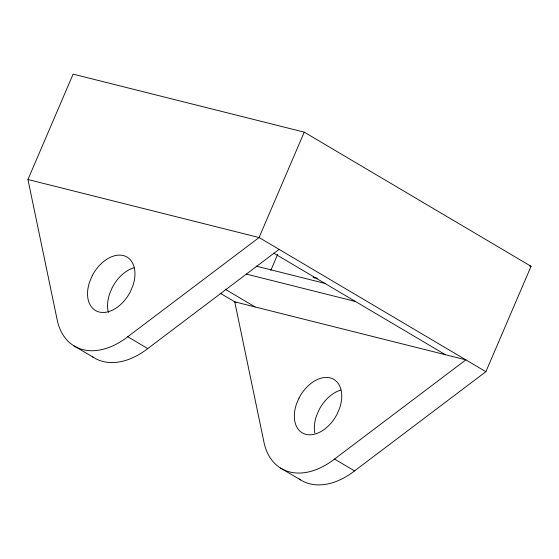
<?xml version="1.0" encoding="UTF-8"?>
<svg xmlns="http://www.w3.org/2000/svg" width="559" height="559" viewBox="0 0 559 559"><rect width="100%" height="100%" fill="white"/><g stroke="black" fill="none" stroke-linecap="round" stroke-linejoin="round"><path stroke-width="0.84" d="M279.095 249.377L147.751 348.585L127.732 336.749A72.418 47.948 -59.4 0 1 56.99 318.986L27.95 179.516L73.117 74.13L304.243 132.155L531.05 266.315L485.883 371.7L354.539 470.909A72.418 47.948 -59.4 0 1 299.156 478.979M304.243 132.155L259.076 237.533L127.732 336.749M270.829 270.353L277.683 254.359M334.527 459.065L465.864 359.856L234.738 301.839L263.778 441.31A72.418 47.948 -59.4 0 0 334.527 459.065L354.539 470.909M529.359 265.888L531.05 266.315M27.95 179.516L259.076 237.533L485.883 371.7M317.281 278.284L313.068 277.229L314.549 278.109M256.253 266.154L325.611 283.567M246.295 274.078L355.419 301.469M273.693 253.122L445.467 354.734M225.123 289.199L255.142 306.954M220.211 293.244L236.219 302.712M73.746 345.735L93.758 357.578M280.534 468.058L300.553 479.901M314.801 433.043A31.038 20.55 -59.4 0 1 316.506 415.819L319.035 409.915A31.038 20.55 -59.4 0 1 340.815 390.091M147.751 348.585A72.418 47.948 -59.4 0 1 92.368 356.656M108.397 312.383A31.038 20.55 -59.4 0 1 109.718 293.496L112.247 287.592A31.038 20.55 -59.4 0 1 134.027 267.768M92.228 275.755L89.699 281.652A31.038 20.55 -59.4 0 0 99.153 312.02A31.038 20.55 -59.4 0 0 130.275 291.84L132.804 285.935A31.038 20.55 -59.4 0 0 123.35 255.568A31.038 20.55 -59.4 0 0 92.228 275.755M299.016 398.078L296.487 403.975A31.038 20.55 -59.4 0 0 305.941 434.343A31.038 20.55 -59.4 0 0 337.063 414.163L339.592 408.259A31.038 20.55 -59.4 0 0 330.138 377.891A31.038 20.55 -59.4 0 0 299.016 398.078"/></g></svg>
